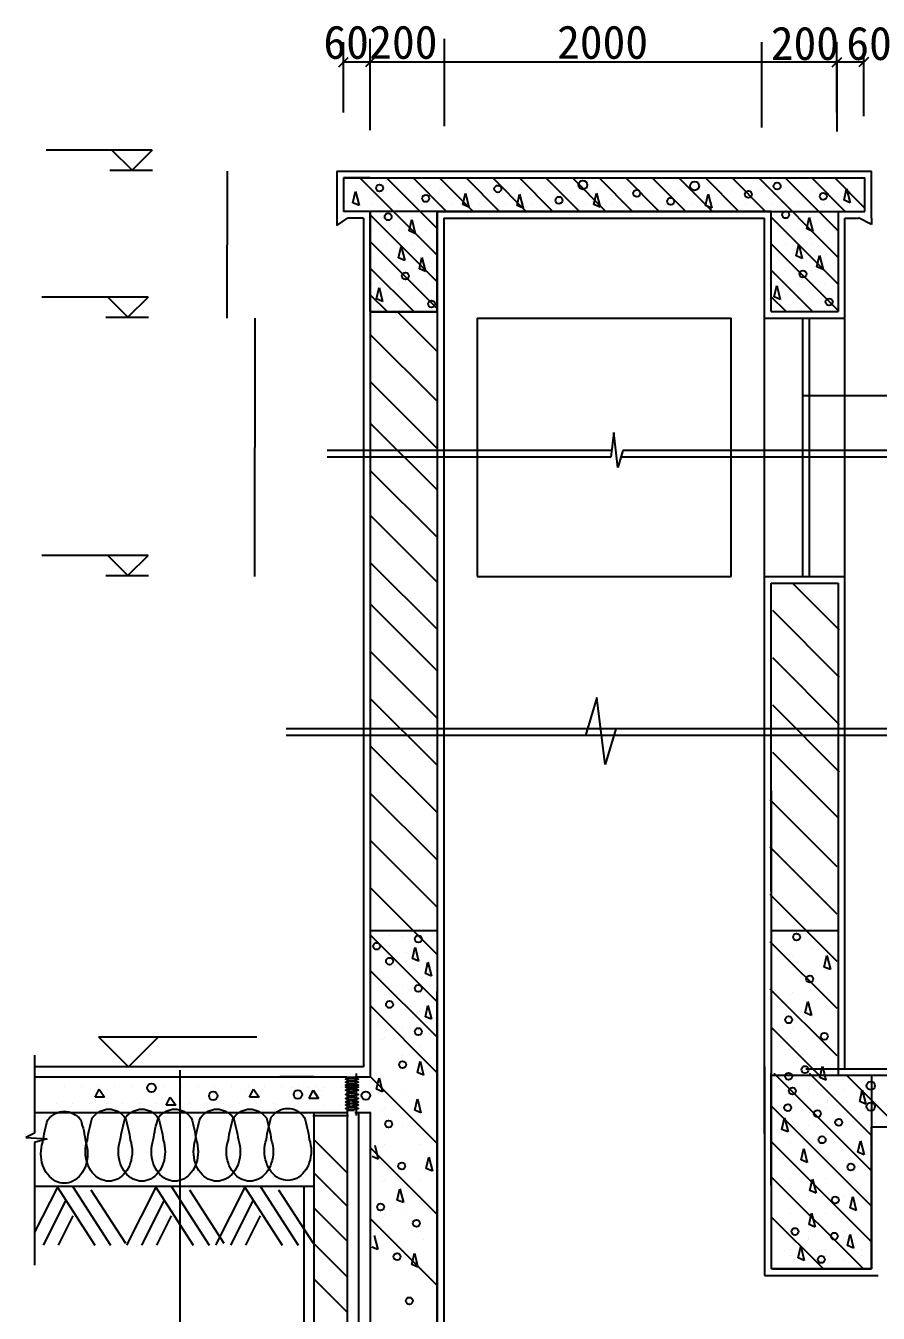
# Model space of a CAD drawing. Header units: metres. Extents: x 3325342 to 3359592, y 2274628 to 2303909.
# Drawn here: x 3329239 to 3337741, y 2291074 to 2303909 of the extents above; entities that cross this region are included whole.
import ezdxf

# ---------------------------------------------------------------- set-up
doc = ezdxf.new("R2010")
doc.units = ezdxf.units.M
doc.dimstyles.get("Standard").update_dxf_attribs({"dimtxt": 2.5, "dimasz": 2.5, "dimexe": 1.25, "dimexo": 0.625, "dimtad": 1, "dimcen": 2.5, "dimazin": 3, "dimtfac": 1, "dimtmove": 0, "dimatfit": 3})

# ---------------------------------------------------------------- blocks, each defined once
blk = doc.blocks.new('HN13')
for p, q in [((-300, 300), (1279.69, 300)), ((-300, 300), (0, 0)), ((0, 0), (300, 300)), ((329.35, 0), (-304.88, 0))]:
    blk.add_line(p, q)
blk = doc.blocks.new('DI')
blk.add_lwpolyline([(-70.71, -70.71), (70.71, 70.71)])
blk = doc.blocks.new('*D1')
for p, q in [((3331249.28, 2302459.27), (3331249.28, 2301725.94)), ((3331249.03, 2301725.94), (3331248.78, 2301725.94)), ((3331249.28, 2300992.6), (3331249.28, 2301725.94)), ((3331249.28, 2301725.94), (3331249.28, 2301725.94)), ((3331249.53, 2301725.94), (3331249.78, 2301725.94))]:
    blk.add_line(p, q)
at = {"layer": 'Defpoints'}
for p in [(3331249.28, 2302459.27), (3331249.28, 2301725.94), (3331249.28, 2300992.6)]:
    blk.add_point(p, dxfattribs=at)
at = {"insert": (3331249.28, 2301727.065), "char_height": 1, "attachment_point": 5}
blk.add_mtext('300', dxfattribs=at)
blk = doc.blocks.new('*D2')
for p, q in [((3331524.18, 2300992.6), (3331524.18, 2299705.86)), ((3331523.93, 2299705.86), (3331523.68, 2299705.86)), ((3331524.18, 2298419.12), (3331524.18, 2299705.86)), ((3331524.18, 2299705.86), (3331524.18, 2299705.86)), ((3331524.43, 2299705.86), (3331524.68, 2299705.86))]:
    blk.add_line(p, q)
at = {"layer": 'Defpoints'}
for p in [(3331524.18, 2300992.6), (3331524.18, 2299705.86), (3331524.18, 2298419.12)]:
    blk.add_point(p, dxfattribs=at)
at = {"insert": (3331524.18, 2299706.985), "char_height": 1, "attachment_point": 5}
blk.add_mtext('1200', dxfattribs=at)

msp = doc.modelspace()

# ---------------------------------------------------------------- hatches: boundary and pattern name
h = msp.add_hatch()
h.set_pattern_fill('AR-CONC', scale=53.33)
h.paths.add_polyline_path([(3350407.6, 2291180.84), (3349706.07, 2291882.37), (3349116.82, 2291882.37), (3349210.76, 2291788.42), (3349259.92, 2291839.66), (3349267.29, 2291776.34), (3349214.69, 2291784.5), (3349450.15, 2291549.04), (3349740.93, 2291549.04), (3349740.93, 2291258.25), (3350045.03, 2290954.16), (3350059.8, 2290969.56), (3350067.17, 2290906.24), (3350007.87, 2290915.43), (3350045.03, 2290954.16), (3349740.93, 2291258.25), (3349740.93, 2285596.2), (3349760.07, 2285619.01), (3349767.78, 2285577.22), (3349740.93, 2285579.57), (3349740.93, 2285413.08), (3350407.6, 2284746.41)])
h.paths.add_polyline_path([(3333340.93, 2290994.8), (3332674.27, 2291661.47), (3332674.27, 2285391.33), (3333340.93, 2284724.66), (3333340.93, 2285478.77), (3333338.39, 2285477.79), (3333324.87, 2285437.51), (3333291.71, 2285459.87), (3333338.39, 2285477.79), (3333340.93, 2285485.38), (3333340.93, 2285849.45), (3333285.56, 2285858.04), (3333340.93, 2285915.75)])
h.paths.add_polyline_path([(3332940.45, 2285746.21), (3332926.93, 2285705.92), (3332893.77, 2285728.29)])
h.paths.add_polyline_path([(3332831.04, 2285578.89), (3332791.19, 2285582.38), (3332823.33, 2285620.68)])
h.paths.add_polyline_path([(3333309.22, 2285537.05), (3333269.36, 2285540.54), (3333301.51, 2285578.85)])
h.paths.add_polyline_path([(3333176.18, 2284994.36), (3333162.66, 2284954.07), (3333129.5, 2284976.44)])
h.paths.add_polyline_path([(3333117.95, 2290762.35), (3333056.96, 2290788.47), (3333083.1, 2290901.66)])
h.paths.add_polyline_path([(3332874.03, 2290866.83, -1), (3332943.68, 2290866.83, -1)])
h.paths.add_polyline_path([(3333030.85, 2291197.68, -1), (3333100.5, 2291197.68, -1)])

# ---------------------------------------------------------------- linework, layer by layer
for p, q in [((3332407.6, 2303044.21), (3332407.6, 2303746.43)), ((3332674.27, 2302867.11), (3332674.27, 2303779.52)), ((3332674.27, 2303008.94), (3332674.27, 2303746.43)), ((3333415.99, 2302907.55), (3333415.99, 2303779.52)), ((3333415.99, 2303546.47), (3333415.99, 2303746.43)), ((3336578.64, 2302895.87), (3336578.64, 2303746.43)), ((3336578.64, 2302895.87), (3336578.64, 2303746.43)), ((3337328.59, 2303044.21), (3337328.59, 2303746.43)), ((3337595.25, 2303008.94), (3337595.25, 2303746.43)), ((3332673.6, 2303579.52), (3332672.93, 2303579.52)), ((3333416.66, 2303579.52), (3333417.32, 2303579.52)), ((3332406.93, 2303546.43), (3332406.27, 2303546.43)), ((3337595.25, 2303546.43), (3332407.6, 2303546.43)), ((3332674.93, 2303546.43), (3332675.6, 2303546.43)), ((3336577.97, 2303546.43), (3336577.31, 2303546.43)), ((3337327.92, 2303546.43), (3337327.25, 2303546.43)), ((3337328.59, 2303548.84), (3337328.59, 2302855.01)), ((3337349.67, 2303546.43), (3337350.34, 2303546.43)), ((3337595.92, 2303546.43), (3337596.59, 2303546.43)), ((3332340.93, 2302459.27), (3337674.27, 2302459.27)), ((3332340.93, 2302459.27), (3332340.93, 2301992.6)), ((3337674.27, 2301992.6), (3337674.27, 2302459.27)), ((3332674.27, 2302392.6), (3332407.6, 2302392.6)), ((3333340.93, 2301622.5), (3332570.83, 2302392.6)), ((3332674.27, 2302392.6), (3337340.93, 2302392.6)), ((3333340.93, 2301887.66), (3332835.99, 2302392.6)), ((3333434.49, 2302059.27), (3333101.16, 2302392.6)), ((3333699.65, 2302059.27), (3333366.32, 2302392.6)), ((3333964.82, 2302059.27), (3333631.49, 2302392.6)), ((3334229.98, 2302059.27), (3333896.65, 2302392.6)), ((3334495.15, 2302059.27), (3334161.82, 2302392.6)), ((3334760.31, 2302059.27), (3334426.98, 2302392.6)), ((3335025.48, 2302059.27), (3334692.15, 2302392.6)), ((3335290.64, 2302059.27), (3334957.31, 2302392.6)), ((3335555.81, 2302059.27), (3335222.48, 2302392.6)), ((3335820.97, 2302059.27), (3335487.64, 2302392.6)), ((3336086.14, 2302059.27), (3335752.81, 2302392.6)), ((3336351.3, 2302059.27), (3336017.97, 2302392.6)), ((3336616.47, 2302059.27), (3336283.14, 2302392.6)), ((3337340.93, 2301599.97), (3336548.3, 2302392.6)), ((3337340.93, 2301865.14), (3336813.47, 2302392.6)), ((3337411.96, 2302059.27), (3337078.63, 2302392.6)), ((3337608.38, 2302091.98), (3337307.76, 2302392.6)), ((3337340.93, 2302392.6), (3337607.6, 2302392.6)), ((3332502.14, 2302142.98), (3332528.28, 2302256.16)), ((3332528.28, 2302256.16), (3332563.12, 2302116.86)), ((3332538.31, 2302274.75), (3332538.31, 2302274.75)), ((3332833.53, 2302262.48), (3332833.53, 2302262.48)), ((3333098.69, 2302262.48), (3333098.69, 2302262.48)), ((3333363.86, 2302262.48), (3333363.86, 2302262.48)), ((3333598.33, 2302126.62), (3333624.47, 2302239.81)), ((3333624.47, 2302239.81), (3333659.32, 2302100.5)), ((3333629.02, 2302262.48), (3333629.02, 2302262.48)), ((3333894.19, 2302262.48), (3333894.19, 2302262.48)), ((3334138.5, 2302117.92), (3334164.64, 2302231.1)), ((3334159.36, 2302262.48), (3334159.36, 2302262.48)), ((3334164.64, 2302231.1), (3334199.49, 2302091.8)), ((3334424.52, 2302262.48), (3334424.52, 2302262.48)), ((3334689.69, 2302262.48), (3334689.69, 2302262.48)), ((3334905.2, 2302126.62), (3334931.33, 2302239.81)), ((3334931.33, 2302239.81), (3334966.18, 2302100.5)), ((3334954.85, 2302262.48), (3334954.85, 2302262.48)), ((3335220.02, 2302262.48), (3335220.02, 2302262.48)), ((3335485.18, 2302262.48), (3335485.18, 2302262.48)), ((3335750.35, 2302262.48), (3335750.35, 2302262.48)), ((3336015.51, 2302262.48), (3336015.51, 2302262.48)), ((3336019.25, 2302116.59), (3336045.39, 2302229.78)), ((3336045.39, 2302229.78), (3336080.24, 2302090.47)), ((3336280.68, 2302262.48), (3336280.68, 2302262.48)), ((3336545.84, 2302262.48), (3336545.84, 2302262.48)), ((3336811.01, 2302262.48), (3336811.01, 2302262.48)), ((3337076.17, 2302262.48), (3337076.17, 2302262.48)), ((3337399.36, 2302170.53), (3337425.49, 2302283.72)), ((3337460.34, 2302144.41), (3337399.36, 2302170.53)), ((3337425.49, 2302283.72), (3337460.34, 2302144.41)), ((3337448.58, 2302282.25), (3337448.58, 2302282.25)), ((3332563.12, 2302116.86), (3332502.14, 2302142.98)), ((3332674.27, 2302059.27), (3332674.27, 2301059.27)), ((3332700.95, 2302129.9), (3332700.95, 2302129.9)), ((3332966.11, 2302129.9), (3332966.11, 2302129.9)), ((3333231.28, 2302129.9), (3333231.28, 2302129.9)), ((3333340.93, 2302059.27), (3336674.27, 2302059.27)), ((3333340.93, 2302059.27), (3333340.93, 2301059.27)), ((3333340.93, 2301059.27), (3333340.93, 2302059.27)), ((3333496.44, 2302129.9), (3333496.44, 2302129.9)), ((3333659.32, 2302100.5), (3333598.33, 2302126.62)), ((3333761.61, 2302129.9), (3333761.61, 2302129.9)), ((3334026.77, 2302129.9), (3334026.77, 2302129.9)), ((3334199.49, 2302091.8), (3334138.5, 2302117.92)), ((3334291.94, 2302129.9), (3334291.94, 2302129.9)), ((3334557.1, 2302129.9), (3334557.1, 2302129.9)), ((3334822.27, 2302129.9), (3334822.27, 2302129.9)), ((3334966.18, 2302100.5), (3334905.2, 2302126.62)), ((3335087.43, 2302129.9), (3335087.43, 2302129.9)), ((3335352.6, 2302129.9), (3335352.6, 2302129.9)), ((3335617.76, 2302129.9), (3335617.76, 2302129.9)), ((3335882.93, 2302129.9), (3335882.93, 2302129.9)), ((3336080.24, 2302090.47), (3336019.25, 2302116.59)), ((3336148.09, 2302129.9), (3336148.09, 2302129.9)), ((3336413.26, 2302129.9), (3336413.26, 2302129.9)), ((3336674.27, 2301059.27), (3336674.27, 2302059.27)), ((3336678.42, 2302129.9), (3336678.42, 2302129.9)), ((3336943.59, 2302129.9), (3336943.59, 2302129.9)), ((3337208.75, 2302129.9), (3337208.75, 2302129.9)), ((3337581.16, 2302149.67), (3337581.16, 2302149.67)), ((3332340.93, 2301992.6), (3332340.93, 2301916.51)), ((3332340.93, 2301916.51), (3332447.12, 2301992.6)), ((3332607.6, 2301992.6), (3332447.12, 2301992.6)), ((3332607.6, 2301992.6), (3332607.6, 2293532.24)), ((3333340.93, 2301357.33), (3332674.27, 2302024)), ((3332833.53, 2301997.32), (3332833.53, 2301997.32)), ((3333062.52, 2301865.54), (3333088.66, 2301978.73)), ((3333088.66, 2301978.73), (3333123.51, 2301839.42)), ((3333098.69, 2301997.32), (3333098.69, 2301997.32)), ((3333407.6, 2301992.6), (3333407.6, 2284771.44)), ((3333407.6, 2301992.6), (3336607.6, 2301992.6)), ((3336607.6, 2292864.75), (3336607.6, 2301992.6)), ((3337340.93, 2301334.81), (3336674.27, 2302001.48)), ((3336811.01, 2301997.32), (3336811.01, 2301997.32)), ((3337026.95, 2301885.6), (3337053.09, 2301998.79)), ((3337053.09, 2301998.79), (3337087.94, 2301859.48)), ((3337076.17, 2301997.32), (3337076.17, 2301997.32)), ((3337407.6, 2293511.28), (3337407.6, 2301992.6)), ((3337407.6, 2301992.6), (3337543.93, 2301992.6)), ((3337674.27, 2301928.1), (3337542.08, 2301993.52)), ((3337674.27, 2301992.6), (3337674.27, 2301928.1)), ((3332700.95, 2301864.74), (3332700.95, 2301864.74)), ((3332966.11, 2301864.74), (3332966.11, 2301864.74)), ((3333123.51, 2301839.42), (3333062.52, 2301865.54)), ((3333231.28, 2301864.74), (3333231.28, 2301864.74)), ((3336678.42, 2301864.74), (3336678.42, 2301864.74)), ((3336943.59, 2301864.74), (3336943.59, 2301864.74)), ((3337087.94, 2301859.48), (3337026.95, 2301885.6)), ((3337208.75, 2301864.74), (3337208.75, 2301864.74)), ((3333340.93, 2301092.17), (3332674.27, 2301758.84)), ((3332833.53, 2301732.15), (3332833.53, 2301732.15)), ((3332957.97, 2301595.64), (3332984.11, 2301708.82)), ((3332984.11, 2301708.82), (3333018.96, 2301569.52)), ((3333098.69, 2301732.15), (3333098.69, 2301732.15)), ((3337340.93, 2301069.64), (3336674.27, 2301736.31)), ((3336811.01, 2301732.15), (3336811.01, 2301732.15)), ((3336922.4, 2301615.7), (3336948.54, 2301728.88)), ((3336948.54, 2301728.88), (3336983.39, 2301589.58)), ((3337076.17, 2301732.15), (3337076.17, 2301732.15)), ((3332700.95, 2301599.57), (3332700.95, 2301599.57)), ((3333018.96, 2301569.52), (3332957.97, 2301595.64)), ((3332966.11, 2301599.57), (3332966.11, 2301599.57)), ((3333164.53, 2301484.57), (3333190.67, 2301597.75)), ((3333190.67, 2301597.75), (3333225.52, 2301458.45)), ((3333231.28, 2301599.57), (3333231.28, 2301599.57)), ((3336678.42, 2301599.57), (3336678.42, 2301599.57)), ((3336983.39, 2301589.58), (3336922.4, 2301615.7)), ((3336943.59, 2301599.57), (3336943.59, 2301599.57)), ((3337128.96, 2301504.63), (3337155.1, 2301617.81)), ((3337155.1, 2301617.81), (3337189.95, 2301478.51)), ((3337208.75, 2301599.57), (3337208.75, 2301599.57)), ((3333108.66, 2301059.27), (3332674.27, 2301493.67)), ((3332833.53, 2301466.99), (3332833.53, 2301466.99)), ((3333098.69, 2301466.99), (3333098.69, 2301466.99)), ((3333225.52, 2301458.45), (3333164.53, 2301484.57)), ((3337086.14, 2301059.27), (3336674.27, 2301471.15)), ((3336811.01, 2301466.99), (3336811.01, 2301466.99)), ((3337076.17, 2301466.99), (3337076.17, 2301466.99)), ((3337189.95, 2301478.51), (3337128.96, 2301504.63)), ((3332700.95, 2301334.41), (3332700.95, 2301334.41)), ((3332737.37, 2301187.44), (3332763.51, 2301300.62)), ((3332763.51, 2301300.62), (3332798.36, 2301161.32)), ((3332966.11, 2301334.41), (3332966.11, 2301334.41)), ((3333231.28, 2301334.41), (3333231.28, 2301334.41)), ((3336678.42, 2301334.41), (3336678.42, 2301334.41)), ((3336701.8, 2301207.5), (3336727.94, 2301320.68)), ((3336727.94, 2301320.68), (3336762.79, 2301181.38)), ((3336943.59, 2301334.41), (3336943.59, 2301334.41)), ((3337208.75, 2301334.41), (3337208.75, 2301334.41)), ((3332843.5, 2301059.27), (3332674.27, 2301228.51)), ((3332798.36, 2301161.32), (3332737.37, 2301187.44)), ((3332833.53, 2301201.82), (3332833.53, 2301201.82)), ((3333098.69, 2301201.82), (3333098.69, 2301201.82)), ((3336820.97, 2301059.27), (3336674.27, 2301205.98)), ((3336762.79, 2301181.38), (3336701.8, 2301207.5)), ((3336811.01, 2301201.82), (3336811.01, 2301201.82)), ((3337076.17, 2301201.82), (3337076.17, 2301201.82)), ((3332674.27, 2301059.27), (3333340.93, 2301059.27)), ((3332674.27, 2301059.27), (3333340.93, 2301059.27)), ((3332674.27, 2301057.2), (3333340.93, 2301057.2)), ((3332700.95, 2301069.24), (3332700.95, 2301069.24)), ((3333340.93, 2300662.88), (3332950.31, 2301053.5)), ((3332966.11, 2301069.24), (3332966.11, 2301069.24)), ((3333231.28, 2301069.24), (3333231.28, 2301069.24)), ((3336678.42, 2301069.24), (3336678.42, 2301069.24)), ((3336943.59, 2301069.24), (3336943.59, 2301069.24)), ((3337208.75, 2301069.24), (3337208.75, 2301069.24)), ((3333740.93, 2300992.6), (3336274.27, 2300992.6)), ((3333740.93, 2300992.6), (3333740.93, 2298419.12)), ((3336274.27, 2298419.12), (3336274.27, 2300992.6)), ((3336607.6, 2300992.6), (3337407.6, 2300992.6)), ((3336983.53, 2300992.6), (3336983.53, 2298419.12)), ((3337050.19, 2300992.6), (3337050.19, 2298419.12)), ((3333340.93, 2300166.15), (3332674.27, 2300832.81)), ((3333340.93, 2299694.74), (3332674.27, 2300361.41)), ((3337978.41, 2300218.32), (3336988.03, 2300218.32)), ((3333340.93, 2299281.54), (3332674.27, 2299948.21)), ((3335103.64, 2299853.12), (3335072.24, 2299609.91)), ((3335142.34, 2299505.12), (3335103.64, 2299853.12)), ((3335080.85, 2299676.58), (3332245.17, 2299676.58)), ((3335072.24, 2299609.91), (3332245.17, 2299609.91)), ((3335192.38, 2299676.58), (3335142.34, 2299505.12)), ((3337912.04, 2299609.91), (3335172.92, 2299609.91)), ((3337912.04, 2299676.58), (3335192.38, 2299676.58)), ((3333340.93, 2298810.14), (3332674.27, 2299476.81)), ((3333340.93, 2298363.87), (3332674.27, 2299030.54)), ((3333340.93, 2297892.47), (3332674.27, 2298559.14)), ((3333740.93, 2298419.12), (3336274.27, 2298419.12)), ((3336607.6, 2298419.12), (3337407.6, 2298419.12)), ((3336674.27, 2298352.45), (3337340.93, 2298352.45)), ((3337355.32, 2297883.67), (3336886.54, 2298352.45)), ((3333340.93, 2297479.27), (3332674.27, 2298145.94)), ((3337355.32, 2297412.27), (3336688.65, 2298078.94)), ((3333340.93, 2297007.87), (3332674.27, 2297674.53)), ((3337355.32, 2296940.86), (3336688.65, 2297607.53)), ((3333340.93, 2296536.46), (3332674.27, 2297203.13)), ((3334934.6, 2297212.34), (3334820.92, 2296833.67)), ((3335018.32, 2296543.01), (3334934.6, 2297212.34)), ((3337355.32, 2296469.46), (3336688.65, 2297136.13)), ((3334840.93, 2296900.33), (3331836.85, 2296900.33)), ((3337823.89, 2296900.33), (3334582.14, 2296900.33)), ((3338144.77, 2296900.33), (3334903.01, 2296900.33)), ((3335123.49, 2296900.33), (3335018.32, 2296543.01)), ((3336968.04, 2296900.33), (3335123.49, 2296900.33)), ((3334820.92, 2296833.67), (3331836.85, 2296833.67)), ((3337823.89, 2296833.67), (3334562.52, 2296833.67)), ((3338144.77, 2296833.67), (3334883.39, 2296833.67)), ((3336968.04, 2296833.67), (3335103.87, 2296833.67)), ((3333340.93, 2296065.06), (3332674.27, 2296731.73)), ((3337340.93, 2296012.44), (3336688.65, 2296664.72)), ((3333340.93, 2295593.65), (3332674.27, 2296260.32)), ((3336674.27, 2296282.58), (3336674.27, 2292949.25)), ((3337330.1, 2295525.05), (3336663.44, 2296191.72)), ((3333340.93, 2295122.25), (3332674.27, 2295788.92)), ((3337330.1, 2295053.65), (3336663.44, 2295720.31)), ((3333340.93, 2294650.85), (3332674.27, 2295317.51)), ((3337330.1, 2294582.24), (3336663.44, 2295248.91)), ((3337340.93, 2295281.28), (3337340.93, 2293765.37)), ((3333340.93, 2294179.44), (3332674.27, 2294846.11)), ((3332863.42, 2294844.75), (3332863.42, 2294844.75)), ((3332800.01, 2294723.77), (3332800.01, 2294723.77)), ((3332815.09, 2294744.91), (3332815.09, 2294744.91)), ((3332991.87, 2294833.49), (3332991.87, 2294833.49)), ((3333095.76, 2294611.72), (3333121.9, 2294724.91)), ((3333121.9, 2294724.91), (3333156.75, 2294585.6)), ((3337330.1, 2294110.84), (3336663.44, 2294777.5)), ((3337059.95, 2294802.54), (3337059.95, 2294802.54)), ((3337074.81, 2294717.95), (3337074.81, 2294717.95)), ((3333040.2, 2294667.98), (3333040.2, 2294667.98)), ((3333156.75, 2294585.6), (3333095.76, 2294611.72)), ((3333168.65, 2294656.71), (3333168.65, 2294656.71)), ((3336868.08, 2294604.62), (3336868.08, 2294604.62)), ((3336883.17, 2294625.76), (3336883.17, 2294625.76)), ((3337202.6, 2294525.78), (3337228.73, 2294638.97)), ((3337228.73, 2294638.97), (3337263.58, 2294499.66)), ((3337236.72, 2294625.76), (3337236.72, 2294625.76)), ((3333340.93, 2293825.89), (3332674.27, 2294492.55)), ((3333168.65, 2294518.23), (3333168.65, 2294518.23)), ((3333224.21, 2294461.98), (3333250.34, 2294575.16)), ((3333285.19, 2294435.86), (3333224.21, 2294461.98)), ((3333250.34, 2294575.16), (3333285.19, 2294435.86)), ((3336882.95, 2294520.03), (3336882.95, 2294520.03)), ((3336898.03, 2294541.17), (3336898.03, 2294541.17)), ((3337263.58, 2294499.66), (3337202.6, 2294525.78)), ((3337251.59, 2294541.17), (3337251.59, 2294541.17)), ((3332991.87, 2294341.45), (3332991.87, 2294341.45)), ((3337059.95, 2294448.98), (3337059.95, 2294448.98)), ((3332815.09, 2294252.87), (3332815.09, 2294252.87)), ((3332991.87, 2294263.53), (3332991.87, 2294263.53)), ((3337330.1, 2293639.43), (3336663.44, 2294306.1)), ((3336868.08, 2294251.07), (3336868.08, 2294251.07)), ((3336883.17, 2294272.21), (3336883.17, 2294272.21)), ((3337236.72, 2294272.21), (3337236.72, 2294272.21)), ((3333340.93, 2293472.33), (3332679.4, 2294133.87)), ((3333168.65, 2294086.75), (3333168.65, 2294086.75)), ((3333224.21, 2294030.5), (3333250.34, 2294143.69)), ((3333250.34, 2294143.69), (3333285.19, 2294004.38)), ((3337012.73, 2294067.66), (3337038.87, 2294180.85)), ((3337038.87, 2294180.85), (3337073.72, 2294041.54)), ((3337059.95, 2294095.43), (3337059.95, 2294095.43)), ((3337239.62, 2294107.29), (3337239.62, 2294107.29)), ((3333285.19, 2294004.38), (3333224.21, 2294030.5)), ((3333345.42, 2293998.17), (3333345.42, 2293998.17)), ((3337073.72, 2294041.54), (3337012.73, 2294067.66)), ((3329964.93, 2293829.75), (3331544.63, 2293829.75)), ((3329964.93, 2293829.75), (3330264.93, 2293529.75)), ((3330264.93, 2293529.75), (3330564.93, 2293829.75)), ((3332748.99, 2293939.96), (3332748.99, 2293939.96)), ((3332815.09, 2293821.4), (3332815.09, 2293821.4)), ((3332991.87, 2293909.98), (3332991.87, 2293909.98)), ((3337154.29, 2293444.62), (3336674.27, 2293924.64)), ((3336868.08, 2293897.51), (3336868.08, 2293897.51)), ((3336883.17, 2293918.65), (3336883.17, 2293918.65)), ((3337062.85, 2293930.52), (3337062.85, 2293930.52)), ((3332800.01, 2293800.26), (3332800.01, 2293800.26)), ((3333168.65, 2293733.2), (3333168.65, 2293733.2)), ((3329327.9, 2293646.95), (3329327.9, 2292869.49)), ((3332991.87, 2293644.62), (3332991.87, 2293644.62)), ((3333145.79, 2293473.28), (3333171.93, 2293586.47)), ((3333171.93, 2293586.47), (3333206.78, 2293447.16)), ((3333345.42, 2293644.62), (3333345.42, 2293644.62)), ((3336916.17, 2293670.23), (3336916.17, 2293670.23)), ((3332607.6, 2293532.24), (3329327.9, 2293532.24)), ((3330594.29, 2293529.75), (3329960.06, 2293529.75)), ((3330778.13, 2290531.61), (3330778.13, 2293495.75)), ((3332107.6, 2293431.28), (3331774.27, 2293431.28)), ((3333206.78, 2293447.16), (3333145.79, 2293473.28)), ((3333168.65, 2293467.84), (3333168.65, 2293467.84)), ((3336607.6, 2293532.24), (3336607.6, 2291449.04)), ((3336674.27, 2292349.66), (3336674.27, 2293465.57)), ((3337674.27, 2292494.16), (3336702.85, 2293465.57)), ((3336772.84, 2293447.42), (3336772.84, 2293447.42)), ((3346619.49, 2293508.14), (3337019.49, 2293508.14)), ((3337674.27, 2292847.71), (3337056.41, 2293465.57)), ((3337092.95, 2293493.45), (3337092.95, 2293493.45)), ((3337158.05, 2293425.29), (3337184.18, 2293538.48)), ((3337184.18, 2293538.48), (3337219.03, 2293399.17)), ((3343874.27, 2293444.62), (3337340.93, 2293444.62)), ((3337938.79, 2292931.41), (3337425.59, 2293444.62)), ((3329625.22, 2293331.25), (3329625.22, 2293331.25)), ((3329791.89, 2293331.25), (3329791.89, 2293331.25)), ((3329890.14, 2293304.46), (3329890.14, 2293304.46)), ((3329930.38, 2293228.16), (3329970.59, 2293308.52)), ((3329958.56, 2293331.25), (3329958.56, 2293331.25)), ((3329970.59, 2293308.52), (3330024.2, 2293228.16)), ((3330056.81, 2293304.46), (3330056.81, 2293304.46)), ((3330125.22, 2293331.25), (3330125.22, 2293331.25)), ((3330291.89, 2293331.25), (3330291.89, 2293331.25)), ((3330458.56, 2293331.25), (3330458.56, 2293331.25)), ((3330625.22, 2293331.25), (3330625.22, 2293331.25)), ((3330791.89, 2293331.25), (3330791.89, 2293331.25)), ((3330958.56, 2293331.25), (3330958.56, 2293331.25)), ((3331125.22, 2293331.25), (3331125.22, 2293331.25)), ((3331291.89, 2293331.25), (3331291.89, 2293331.25)), ((3331431.39, 2293304.46), (3331431.39, 2293304.46)), ((3331458.56, 2293331.25), (3331458.56, 2293331.25)), ((3331471.63, 2293228.16), (3331511.84, 2293308.52)), ((3331511.84, 2293308.52), (3331565.45, 2293228.16)), ((3331598.05, 2293304.46), (3331598.05, 2293304.46)), ((3331625.22, 2293331.25), (3331625.22, 2293331.25)), ((3331791.89, 2293331.25), (3331791.89, 2293331.25)), ((3331886.05, 2293319.61), (3331886.05, 2293319.61)), ((3331958.56, 2293331.25), (3331958.56, 2293331.25)), ((3332052.71, 2293319.61), (3332052.71, 2293319.61)), ((3332125.22, 2293331.25), (3332125.22, 2293331.25)), ((3332219.38, 2293319.61), (3332219.38, 2293319.61)), ((3332386.05, 2293319.61), (3332386.05, 2293319.61)), ((3332461.54, 2293323.65), (3332461.54, 2293323.65)), ((3332552.71, 2293319.61), (3332552.71, 2293319.61)), ((3333340.93, 2292765.23), (3332679.4, 2293426.76)), ((3332736.31, 2293307.86), (3332762.45, 2293421.04)), ((3332797.3, 2293281.74), (3332736.31, 2293307.86)), ((3332762.45, 2293421.04), (3332797.3, 2293281.74)), ((3337042.72, 2293302.48), (3337042.72, 2293302.48)), ((3337219.03, 2293399.17), (3337158.05, 2293425.29)), ((3337396.27, 2293302.48), (3337396.27, 2293302.48)), ((3337630.41, 2293351.74), (3337630.41, 2293351.74)), ((3330024.2, 2293228.16), (3329930.38, 2293228.16)), ((3330600.45, 2293224.11), (3330600.45, 2293224.11)), ((3330640.7, 2293147.8), (3330680.91, 2293228.16)), ((3330680.91, 2293228.16), (3330734.51, 2293147.8)), ((3330767.12, 2293224.11), (3330767.12, 2293224.11)), ((3331565.45, 2293228.16), (3331471.63, 2293228.16)), ((3332025.55, 2293292.82), (3332025.55, 2293292.82)), ((3332065.79, 2293216.52), (3332106, 2293296.88)), ((3332159.61, 2293216.52), (3332065.79, 2293216.52)), ((3332106, 2293296.88), (3332159.61, 2293216.52)), ((3332192.21, 2293292.82), (3332192.21, 2293292.82)), ((3332991.87, 2293291.07), (3332991.87, 2293291.07)), ((3333119.66, 2293098.9), (3333145.79, 2293212.09)), ((3333145.79, 2293212.09), (3333180.64, 2293072.78)), ((3336868.08, 2293173.87), (3336868.08, 2293173.87)), ((3336883.17, 2293195.01), (3336883.17, 2293195.01)), ((3336883.17, 2293174.79), (3336883.17, 2293174.79)), ((3337236.72, 2293195.01), (3337236.72, 2293195.01)), ((3337236.72, 2293174.79), (3337236.72, 2293174.79)), ((3337547.08, 2293185.08), (3337547.08, 2293185.08)), ((3337555.46, 2293186.04), (3337581.59, 2293299.23)), ((3337616.44, 2293159.92), (3337555.46, 2293186.04)), ((3337581.59, 2293299.23), (3337616.44, 2293159.92)), ((3337713.75, 2293185.08), (3337713.75, 2293185.08)), ((3329541.89, 2293164.58), (3329541.89, 2293164.58)), ((3329708.56, 2293164.58), (3329708.56, 2293164.58)), ((3329875.22, 2293164.58), (3329875.22, 2293164.58)), ((3330041.89, 2293164.58), (3330041.89, 2293164.58)), ((3330208.56, 2293164.58), (3330208.56, 2293164.58)), ((3330375.22, 2293164.58), (3330375.22, 2293164.58)), ((3330541.89, 2293164.58), (3330541.89, 2293164.58)), ((3330734.51, 2293147.8), (3330640.7, 2293147.8)), ((3330708.56, 2293164.58), (3330708.56, 2293164.58)), ((3330875.22, 2293164.58), (3330875.22, 2293164.58)), ((3331041.89, 2293164.58), (3331041.89, 2293164.58)), ((3331208.56, 2293164.58), (3331208.56, 2293164.58)), ((3331375.22, 2293164.58), (3331375.22, 2293164.58)), ((3331541.89, 2293164.58), (3331541.89, 2293164.58)), ((3331708.56, 2293164.58), (3331708.56, 2293164.58)), ((3332213.69, 2293143.44), (3332213.69, 2293143.44)), ((3332380.36, 2293143.44), (3332380.36, 2293143.44)), ((3332547.02, 2293143.44), (3332547.02, 2293143.44)), ((3332800.01, 2293093.15), (3332800.01, 2293093.15)), ((3332815.09, 2293114.29), (3332815.09, 2293114.29)), ((3333180.64, 2293072.78), (3333119.66, 2293098.9)), ((3333168.65, 2293114.29), (3333168.65, 2293114.29)), ((3337674.27, 2292140.61), (3336674.27, 2293140.61)), ((3336772.84, 2293093.87), (3336772.84, 2293093.87)), ((3336865.94, 2293125.71), (3336865.94, 2293125.71)), ((3336868.08, 2293153.65), (3336868.08, 2293153.65)), ((3337059.95, 2293075.21), (3337059.95, 2293075.21)), ((3337219.49, 2293125.71), (3337219.49, 2293125.71)), ((3337573.05, 2293125.71), (3337573.05, 2293125.71)), ((3337630.41, 2293143.47), (3337630.41, 2293143.47)), ((3332456.64, 2293042.11), (3332103.25, 2293042.11)), ((3332112.73, 2293041.04), (3332111.66, 2293042.11)), ((3332991.87, 2292937.51), (3332991.87, 2292937.51)), ((3336780.05, 2292907.43), (3336806.19, 2293020.62)), ((3336806.19, 2293020.62), (3336841.04, 2292881.31)), ((3336868.08, 2292959.68), (3336868.08, 2292959.68)), ((3336883.17, 2292980.82), (3336883.17, 2292980.82)), ((3337042.72, 2292948.93), (3337042.72, 2292948.93)), ((3337236.72, 2292980.82), (3337236.72, 2292980.82)), ((3337396.27, 2292948.93), (3337396.27, 2292948.93)), ((3337547.08, 2292976.8), (3337547.08, 2292976.8)), ((3337674.27, 2292931.41), (3337674.27, 2291782.37)), ((3337713.75, 2292976.8), (3337713.75, 2292976.8)), ((3329327.9, 2292869.49), (3329239.44, 2292826.72)), ((3329239.44, 2292826.72), (3329452.97, 2292814.16)), ((3329452.97, 2292814.16), (3329327.9, 2292777.58)), ((3332446.07, 2292473.9), (3332112.73, 2292807.24)), ((3336841.04, 2292881.31), (3336780.05, 2292907.43)), ((3337538.03, 2292681.06), (3337564.17, 2292794.25)), ((3337564.17, 2292794.25), (3337599.02, 2292654.94)), ((3329327.9, 2292777.58), (3329327.9, 2291551.86)), ((3333340.93, 2292058.12), (3332679.4, 2292719.65)), ((3332718.89, 2292750.64), (3332753.74, 2292611.33)), ((3332800.01, 2292739.6), (3332800.01, 2292739.6)), ((3332815.09, 2292760.74), (3332815.09, 2292760.74)), ((3333168.65, 2292760.74), (3333168.65, 2292760.74)), ((3337674.27, 2291787.05), (3336674.27, 2292787.05)), ((3336865.94, 2292772.15), (3336865.94, 2292772.15)), ((3336971.72, 2292602.7), (3336997.86, 2292715.89)), ((3336997.86, 2292715.89), (3337032.71, 2292576.58)), ((3337219.49, 2292772.15), (3337219.49, 2292772.15)), ((3337599.02, 2292654.94), (3337538.03, 2292681.06)), ((3337573.05, 2292772.15), (3337573.05, 2292772.15)), ((3332753.74, 2292611.33), (3332692.75, 2292637.45)), ((3332991.87, 2292583.96), (3332991.87, 2292583.96)), ((3333232.92, 2292515.56), (3333259.06, 2292628.75)), ((3333259.06, 2292628.75), (3333293.91, 2292489.44)), ((3337032.71, 2292576.58), (3336971.72, 2292602.7)), ((3337042.72, 2292595.38), (3337042.72, 2292595.38)), ((3337396.27, 2292595.38), (3337396.27, 2292595.38)), ((3332446.07, 2292140.52), (3332112.73, 2292473.85)), ((3332815.09, 2292407.18), (3332815.09, 2292407.18)), ((3333168.65, 2292407.18), (3333168.65, 2292407.18)), ((3333293.91, 2292489.44), (3333232.92, 2292515.56)), ((3337592.06, 2291515.7), (3336674.27, 2292433.5)), ((3336865.94, 2292418.6), (3336865.94, 2292418.6)), ((3337058.85, 2292297.97), (3337084.99, 2292411.16)), ((3337084.99, 2292411.16), (3337119.84, 2292271.85)), ((3337219.49, 2292418.6), (3337219.49, 2292418.6)), ((3337573.05, 2292418.6), (3337573.05, 2292418.6)), ((3329554.49, 2292331.57), (3329327.9, 2291883.16)), ((3329548.38, 2292341.03), (3329927.45, 2291753.87)), ((3329707.09, 2292341.03), (3330086.16, 2291753.87)), ((3329889.28, 2292304.64), (3330233.75, 2291771.08)), ((3330536.22, 2292331.57), (3330244.29, 2291753.87)), ((3330530.11, 2292341.03), (3330909.18, 2291753.87)), ((3330688.81, 2292341.03), (3331067.88, 2291753.87)), ((3330871.01, 2292304.64), (3331215.48, 2291771.08)), ((3331424.69, 2292331.57), (3331132.77, 2291753.87)), ((3331418.58, 2292341.03), (3331797.65, 2291753.87)), ((3331577.29, 2292341.03), (3331956.36, 2291753.87)), ((3331759.49, 2292304.64), (3332103.95, 2291771.08)), ((3332012.73, 2292341.03), (3332012.73, 2284238.11)), ((3332800.01, 2292386.04), (3332800.01, 2292386.04)), ((3332944.65, 2292202.64), (3332970.79, 2292315.82)), ((3332970.79, 2292315.82), (3333005.64, 2292176.52)), ((3337119.84, 2292271.85), (3337058.85, 2292297.97)), ((3329638.29, 2292201.77), (3329411.96, 2291753.87)), ((3330620.02, 2292201.77), (3330393.68, 2291753.87)), ((3331508.49, 2292201.77), (3331282.16, 2291753.87)), ((3333005.64, 2292176.52), (3332944.65, 2292202.64)), ((3332991.87, 2292230.41), (3332991.87, 2292230.41)), ((3333171.55, 2292242.27), (3333171.55, 2292242.27)), ((3337042.72, 2292241.82), (3337042.72, 2292241.82)), ((3337396.27, 2292241.82), (3337396.27, 2292241.82)), ((3337459.62, 2292123.84), (3337485.76, 2292237.03)), ((3337485.76, 2292237.03), (3337520.61, 2292097.72)), ((3329707.98, 2292044.04), (3329561.35, 2291753.87)), ((3330689.7, 2292044.04), (3330543.07, 2291753.87)), ((3331578.18, 2292044.04), (3331431.55, 2291753.87)), ((3332446.07, 2291791.24), (3332112.73, 2292124.57)), ((3332800.01, 2292032.49), (3332800.01, 2292032.49)), ((3332815.09, 2292053.63), (3332815.09, 2292053.63)), ((3332994.77, 2292065.49), (3332994.77, 2292065.49)), ((3337194.97, 2291515.7), (3336674.27, 2292036.41)), ((3336865.94, 2292065.05), (3336865.94, 2292065.05)), ((3337050.14, 2291958.42), (3337076.27, 2292071.6)), ((3337076.27, 2292071.6), (3337111.12, 2291932.3)), ((3337219.49, 2292065.05), (3337219.49, 2292065.05)), ((3337520.61, 2292097.72), (3337459.62, 2292123.84)), ((3337573.05, 2292065.05), (3337573.05, 2292065.05)), ((3333340.93, 2291351.01), (3332679.4, 2292012.55)), ((3337111.12, 2291932.3), (3337050.14, 2291958.42)), ((3332446.07, 2291437.69), (3332112.73, 2291771.02)), ((3332715.33, 2291847.58), (3332750.18, 2291708.28)), ((3332848.1, 2291805.21), (3332848.1, 2291805.21)), ((3333171.55, 2291888.72), (3333171.55, 2291888.72)), ((3333201.65, 2291805.21), (3333201.65, 2291805.21)), ((3337042.72, 2291888.27), (3337042.72, 2291888.27)), ((3337042.72, 2291831.29), (3337042.72, 2291831.29)), ((3337042.72, 2291811.07), (3337042.72, 2291811.07)), ((3337396.27, 2291888.27), (3337396.27, 2291888.27)), ((3337396.27, 2291831.29), (3337396.27, 2291831.29)), ((3337396.27, 2291811.07), (3337396.27, 2291811.07)), ((3337433.48, 2291749.46), (3337459.62, 2291862.64)), ((3337459.62, 2291862.64), (3337494.47, 2291723.34)), ((3332750.18, 2291708.28), (3332689.2, 2291734.4)), ((3333089.97, 2291560.27), (3333116.11, 2291673.45)), ((3333116.11, 2291673.45), (3333150.96, 2291534.15)), ((3336801.04, 2291697.44), (3336801.04, 2291697.44)), ((3336865.94, 2291711.49), (3336865.94, 2291711.49)), ((3336865.94, 2291654.52), (3336865.94, 2291654.52)), ((3336941.67, 2291627.51), (3336967.81, 2291740.69)), ((3336967.81, 2291740.69), (3337002.66, 2291601.39)), ((3337154.59, 2291697.44), (3337154.59, 2291697.44)), ((3337219.49, 2291711.49), (3337219.49, 2291711.49)), ((3337219.49, 2291654.52), (3337219.49, 2291654.52)), ((3337494.47, 2291723.34), (3337433.48, 2291749.46)), ((3337573.05, 2291711.49), (3337573.05, 2291711.49)), ((3337573.05, 2291654.52), (3337573.05, 2291654.52)), ((3333024.88, 2291628.43), (3333024.88, 2291628.43)), ((3333150.96, 2291534.15), (3333089.97, 2291560.27)), ((3337674.27, 2291515.7), (3336674.27, 2291515.7)), ((3337002.66, 2291601.39), (3336941.67, 2291627.51)), ((3337040.51, 2291608.73), (3337040.51, 2291608.73)), ((3337394.06, 2291608.73), (3337394.06, 2291608.73)), ((3332446.07, 2291084.13), (3332112.73, 2291417.47)), ((3336607.6, 2291449.04), (3337740.93, 2291449.04)), ((3332991.87, 2291210.19), (3332991.87, 2291210.19))]:
    msp.add_line(p, q)
for points in [[(3332407.6, 2302392.6), (3337607.6, 2302392.6)], [(3332407.6, 2302392.6), (3332407.6, 2302059.27)], [(3337607.6, 2302059.27), (3337607.6, 2302392.6)], [(3333340.93, 2302059.27), (3332407.6, 2302059.27)], [(3332674.27, 2301059.27), (3332674.27, 2302059.27)], [(3336674.27, 2301059.27), (3336674.27, 2302059.27), (3333340.93, 2302059.27), (3333340.93, 2301059.27)], [(3336674.27, 2302059.27), (3337607.6, 2302059.27)], [(3337340.93, 2302059.27), (3337340.93, 2301059.27)], [(3333340.93, 2301057.2), (3332674.27, 2301057.2), (3332674.27, 2293431.28)], [(3333340.93, 2301057.2), (3333340.93, 2284671.44), (3344840.93, 2284671.44), (3344840.93, 2281571.44)], [(3336674.27, 2301059.27), (3337340.93, 2301059.27)], [(3336674.27, 2295281.28), (3336674.27, 2298352.45)], [(3337340.93, 2298352.45), (3337340.93, 2295281.28)], [(3336674.27, 2295281.28), (3336674.27, 2292931.41)], [(3337340.93, 2295281.28), (3337340.93, 2293765.37)], [(3333346.94, 2294886.08), (3332680.27, 2294886.08)], [(3337349.84, 2294886.08), (3336683.17, 2294886.08)], [(3333340.93, 2284774.96), (3333340.93, 2294282.58)], [(3337340.93, 2293764.1), (3337340.93, 2293444.62)], [(3329321.29, 2293431.28), (3332446.07, 2293431.28)], [(3332446.07, 2293431.28), (3332446.07, 2284338.11)], [(3332521.82, 2293431.28), (3332674.27, 2293431.28)], [(3332538.95, 2293044.31), (3332538.95, 2293465.51)], [(3343874.27, 2293444.62), (3336674.27, 2293444.62)], [(3337674.27, 2293444.62), (3337674.27, 2291515.7)], [(3329327.9, 2293076.81), (3332446.07, 2293076.81)], [(3332112.73, 2293076.81), (3332112.73, 2284338.11)], [(3332521.82, 2293076.81), (3332679.4, 2293076.81)], [(3332559.4, 2284338.11), (3332559.4, 2293076.81)], [(3332674.27, 2293076.81), (3332674.27, 2284338.11), (3344507.6, 2284338.11), (3344507.6, 2281571.44)], [(3336674.27, 2292949.25), (3336674.27, 2292349.66)], [(3337674.27, 2291515.7), (3337674.27, 2292931.41), (3343874.27, 2292931.41)], [(3329327.9, 2292341.03), (3332112.73, 2292341.03)], [(3336674.27, 2292346.96), (3336674.27, 2291515.7)], [(3336684.74, 2291515.7), (3337674.27, 2291515.7)]]:
    msp.add_lwpolyline(points)
for points in [[(3332514.25, 2293390.37, -0.02), (3332482.38, 2293391.85, -0.05), (3332466.51, 2293395.45, -0.05), (3332435.32, 2293403.49, -0.34), (3332432.03, 2293407.7, -0.34), (3332435.32, 2293411.91, -0.05), (3332466.51, 2293419.96, -0.05), (3332482.38, 2293423.55, -0.02), (3332514.25, 2293425.03, -0.01), (3332456.09, 2293423.55, -0.01), (3332505.51, 2293419.96, -0.04), (3332551.57, 2293411.91, -0.34), (3332554.86, 2293407.7, -0.34), (3332551.57, 2293403.49, -0.04), (3332505.51, 2293395.45, -0.01), (3332456.09, 2293391.85, -0.01)], [(3332514.25, 2293360.66, -0.02), (3332482.38, 2293362.14, -0.05), (3332466.51, 2293365.73, -0.05), (3332435.32, 2293373.78, -0.34), (3332432.03, 2293377.99, -0.34), (3332435.32, 2293382.2, -0.05), (3332466.51, 2293390.24, -0.05), (3332482.38, 2293393.84, -0.02), (3332514.25, 2293395.32, -0.01), (3332456.09, 2293393.84, -0.01), (3332505.51, 2293390.24, -0.04), (3332551.57, 2293382.2, -0.34), (3332554.86, 2293377.99, -0.34), (3332551.57, 2293373.78, -0.04), (3332505.51, 2293365.73, -0.01), (3332456.09, 2293362.14, -0.01)], [(3332514.25, 2293330.95, -0.02), (3332482.38, 2293332.43, -0.05), (3332466.51, 2293336.02, -0.05), (3332435.32, 2293344.07, -0.34), (3332432.03, 2293348.28, -0.34), (3332435.32, 2293352.49, -0.05), (3332466.51, 2293360.53, -0.05), (3332482.38, 2293364.13, -0.02), (3332514.25, 2293365.61, -0.01), (3332456.09, 2293364.13, -0.01), (3332505.51, 2293360.53, -0.04), (3332551.57, 2293352.49, -0.34), (3332554.86, 2293348.28, -0.34), (3332551.57, 2293344.07, -0.04), (3332505.51, 2293336.02, -0.01), (3332456.09, 2293332.43, -0.01)], [(3332514.25, 2293311.14, -0.02), (3332482.38, 2293312.62, -0.05), (3332466.51, 2293316.22, -0.05), (3332435.32, 2293324.26, -0.34), (3332432.03, 2293328.47, -0.34), (3332435.32, 2293332.68, -0.05), (3332466.51, 2293340.73, -0.05), (3332482.38, 2293344.32, -0.02), (3332514.25, 2293345.8, -0.01), (3332456.09, 2293344.32, -0.01), (3332505.51, 2293340.73, -0.04), (3332551.57, 2293332.68, -0.34), (3332554.86, 2293328.47, -0.34), (3332551.57, 2293324.26, -0.04), (3332505.51, 2293316.22, -0.01), (3332456.09, 2293312.62, -0.01)], [(3332514.25, 2293281.43, -0.02), (3332482.38, 2293282.91, -0.05), (3332466.51, 2293286.51, -0.05), (3332435.32, 2293294.55, -0.34), (3332432.03, 2293298.76, -0.34), (3332435.32, 2293302.97, -0.05), (3332466.51, 2293311.02, -0.05), (3332482.38, 2293314.61, -0.02), (3332514.25, 2293316.09, -0.01), (3332456.09, 2293314.61, -0.01), (3332505.51, 2293311.02, -0.04), (3332551.57, 2293302.97, -0.34), (3332554.86, 2293298.76, -0.34), (3332551.57, 2293294.55, -0.04), (3332505.51, 2293286.51, -0.01), (3332456.09, 2293282.91, -0.01)], [(3332514.25, 2293236.86, -0.02), (3332482.38, 2293238.35, -0.05), (3332466.51, 2293241.94, -0.05), (3332435.32, 2293249.99, -0.34), (3332432.03, 2293254.19, -0.34), (3332435.32, 2293258.4, -0.05), (3332466.51, 2293266.45, -0.05), (3332482.38, 2293270.04, -0.02), (3332514.25, 2293271.53, -0.01), (3332456.09, 2293270.04, -0.01), (3332505.51, 2293266.45, -0.04), (3332551.57, 2293258.4, -0.34), (3332554.86, 2293254.19, -0.34), (3332551.57, 2293249.99, -0.04), (3332505.51, 2293241.94, -0.01), (3332456.09, 2293238.35, -0.01)], [(3332514.25, 2293197.25, -0.02), (3332482.38, 2293198.73, -0.05), (3332466.51, 2293202.33, -0.05), (3332435.32, 2293210.37, -0.34), (3332432.03, 2293214.58, -0.34), (3332435.32, 2293218.79, -0.05), (3332466.51, 2293226.84, -0.05), (3332482.38, 2293230.43, -0.02), (3332514.25, 2293231.91, -0.01), (3332456.09, 2293230.43, -0.01), (3332505.51, 2293226.84, -0.04), (3332551.57, 2293218.79, -0.34), (3332554.86, 2293214.58, -0.34), (3332551.57, 2293210.37, -0.04), (3332505.51, 2293202.33, -0.01), (3332456.09, 2293198.73, -0.01)], [(3332514.25, 2293162.59, -0.02), (3332482.38, 2293164.07, -0.05), (3332466.51, 2293167.66, -0.05), (3332435.32, 2293175.71, -0.34), (3332432.03, 2293179.92, -0.34), (3332435.32, 2293184.13, -0.05), (3332466.51, 2293192.17, -0.05), (3332482.38, 2293195.76, -0.02), (3332514.25, 2293197.25, -0.01), (3332456.09, 2293195.76, -0.01), (3332505.51, 2293192.17, -0.04), (3332551.57, 2293184.13, -0.34), (3332554.86, 2293179.92, -0.34), (3332551.57, 2293175.71, -0.04), (3332505.51, 2293167.66, -0.01), (3332456.09, 2293164.07, -0.01)], [(3329856, 2292663.63, -0.08), (3329837.59, 2292548.38, -0.09), (3329787.9, 2292455.95, -0.11), (3329709.56, 2292391.08, -0.12), (3329623.48, 2292369.92, -0.12), (3329537.41, 2292391.08, -0.11), (3329459.07, 2292455.95, -0.09), (3329409.38, 2292548.38, -0.08), (3329390.97, 2292663.63, -0.08), (3329409.38, 2292778.88, -0.04), (3329459.07, 2293001.75, -0.11), (3329537.41, 2293066.62, -0.12), (3329623.48, 2293087.78, -0.12), (3329709.56, 2293066.62, -0.11), (3329787.9, 2293001.75, -0.04), (3329837.59, 2292778.88, -0.08)], [(3330300.24, 2292684.77, -0.08), (3330281.82, 2292569.52, -0.09), (3330232.14, 2292477.09, -0.11), (3330153.8, 2292412.22, -0.12), (3330067.72, 2292391.06, -0.12), (3329981.65, 2292412.22, -0.11), (3329903.31, 2292477.09, -0.09), (3329853.62, 2292569.52, -0.08), (3329835.21, 2292684.77, -0.08), (3329853.62, 2292800.02, -0.04), (3329903.31, 2293022.89, -0.11), (3329981.65, 2293087.76, -0.12), (3330067.72, 2293108.92, -0.12), (3330153.8, 2293087.76, -0.11), (3330232.14, 2293022.89, -0.04), (3330281.82, 2292800.02, -0.08)], [(3330629.06, 2292684.77, -0.08), (3330610.65, 2292569.52, -0.09), (3330560.96, 2292477.09, -0.11), (3330482.62, 2292412.22, -0.12), (3330396.55, 2292391.06, -0.12), (3330310.47, 2292412.22, -0.11), (3330232.14, 2292477.09, -0.09), (3330182.45, 2292569.52, -0.08), (3330164.03, 2292684.77, -0.08), (3330182.45, 2292800.02, -0.04), (3330232.14, 2293022.89, -0.11), (3330310.47, 2293087.76, -0.12), (3330396.55, 2293108.92, -0.12), (3330482.62, 2293087.76, -0.11), (3330560.96, 2293022.89, -0.04), (3330610.65, 2292800.02, -0.08)], [(3330957.89, 2292684.77, -0.08), (3330939.48, 2292569.52, -0.09), (3330889.79, 2292477.09, -0.11), (3330811.45, 2292412.22, -0.12), (3330725.38, 2292391.06, -0.12), (3330639.3, 2292412.22, -0.11), (3330560.96, 2292477.09, -0.09), (3330511.27, 2292569.52, -0.08), (3330492.86, 2292684.77, -0.08), (3330511.27, 2292800.02, -0.04), (3330560.96, 2293022.89, -0.11), (3330639.3, 2293087.76, -0.12), (3330725.38, 2293108.92, -0.12), (3330811.45, 2293087.76, -0.11), (3330889.79, 2293022.89, -0.04), (3330939.48, 2292800.02, -0.08)], [(3331377.88, 2292684.77, -0.08), (3331359.46, 2292569.52, -0.09), (3331309.78, 2292477.09, -0.11), (3331231.44, 2292412.22, -0.12), (3331145.36, 2292391.06, -0.12), (3331059.29, 2292412.22, -0.11), (3330980.95, 2292477.09, -0.09), (3330931.26, 2292569.52, -0.08), (3330912.85, 2292684.77, -0.08), (3330931.26, 2292800.02, -0.04), (3330980.95, 2293022.89, -0.11), (3331059.29, 2293087.76, -0.12), (3331145.36, 2293108.92, -0.12), (3331231.44, 2293087.76, -0.11), (3331309.78, 2293022.89, -0.04), (3331359.46, 2292800.02, -0.08)], [(3331706.7, 2292684.77, -0.08), (3331688.29, 2292569.52, -0.09), (3331638.6, 2292477.09, -0.11), (3331560.26, 2292412.22, -0.12), (3331474.19, 2292391.06, -0.12), (3331388.11, 2292412.22, -0.11), (3331309.78, 2292477.09, -0.09), (3331260.09, 2292569.52, -0.08), (3331241.67, 2292684.77, -0.08), (3331260.09, 2292800.02, -0.04), (3331309.78, 2293022.89, -0.11), (3331388.11, 2293087.76, -0.12), (3331474.19, 2293108.92, -0.12), (3331560.26, 2293087.76, -0.11), (3331638.6, 2293022.89, -0.04), (3331688.29, 2292800.02, -0.08)], [(3332085.22, 2292691.53, -0.08), (3332066.8, 2292576.28, -0.09), (3332017.12, 2292483.85, -0.11), (3331938.78, 2292418.99, -0.12), (3331852.7, 2292397.83, -0.12), (3331766.63, 2292418.99, -0.11), (3331688.29, 2292483.85, -0.09), (3331638.6, 2292576.28, -0.08), (3331620.19, 2292691.53, -0.08), (3331638.6, 2292806.78, -0.04), (3331688.29, 2293029.66, -0.11), (3331766.63, 2293094.52, -0.12), (3331852.7, 2293115.68, -0.12), (3331938.78, 2293094.52, -0.11), (3332017.12, 2293029.66, -0.04), (3332066.8, 2292806.78, -0.08)], [(3332514.25, 2293132.88, -0.02), (3332482.38, 2293134.36, -0.05), (3332466.51, 2293137.95, -0.05), (3332435.32, 2293146, -0.34), (3332432.03, 2293150.21, -0.34), (3332435.32, 2293154.42, -0.05), (3332466.51, 2293162.46, -0.05), (3332482.38, 2293166.05, -0.02), (3332514.25, 2293167.54, -0.01), (3332456.09, 2293166.05, -0.01), (3332505.51, 2293162.46, -0.04), (3332551.57, 2293154.42, -0.34), (3332554.86, 2293150.21, -0.34), (3332551.57, 2293146, -0.04), (3332505.51, 2293137.95, -0.01), (3332456.09, 2293134.36, -0.01)], [(3332514.25, 2293098.21, -0.02), (3332482.38, 2293099.7, -0.05), (3332466.51, 2293103.29, -0.05), (3332435.32, 2293111.34, -0.34), (3332432.03, 2293115.54, -0.34), (3332435.32, 2293119.75, -0.05), (3332466.51, 2293127.8, -0.05), (3332482.38, 2293131.39, -0.02), (3332514.25, 2293132.88, -0.01), (3332456.09, 2293131.39, -0.01), (3332505.51, 2293127.8, -0.04), (3332551.57, 2293119.75, -0.34), (3332554.86, 2293115.54, -0.34), (3332551.57, 2293111.34, -0.04), (3332505.51, 2293103.29, -0.01), (3332456.09, 2293099.7, -0.01)]]:
    msp.add_lwpolyline(points, format="xyb", close=True)
for centre, radius in [((3332767.96, 2302291.06), 34.83), ((3333946.83, 2302283.34), 34.83), ((3334795.56, 2302322.14), 43.53), ((3335909.62, 2302312.11), 43.53), ((3336732.39, 2302311.12), 34.83), ((3333228.06, 2302187.69), 34.83), ((3334556.7, 2302170.15), 34.83), ((3335332.1, 2302239.81), 34.83), ((3335670.75, 2302160.13), 34.83), ((3336446.16, 2302229.78), 34.83), ((3337192.49, 2302207.74), 34.83), ((3332853.43, 2302004.85), 34.83), ((3336817.85, 2302024.91), 34.83), ((3333025.14, 2301414.91), 34.83), ((3336989.56, 2301434.97), 34.83), ((3333286.51, 2301136.31), 34.83), ((3337250.94, 2301156.36), 34.83), ((3336926.36, 2294824.62), 34.83), ((3332738.55, 2294733.61), 34.83), ((3333154.51, 2294806), 34.83), ((3332867, 2294583.87), 34.83), ((3333154.51, 2294313.97), 34.83), ((3337057.05, 2294406.7), 34.83), ((3332867, 2294152.39), 34.83), ((3336846.24, 2293999.27), 34.83), ((3333154.51, 2293882.49), 34.83), ((3337202.7, 2293834.36), 34.83), ((3332997.68, 2293551.64), 34.83), ((3336846.65, 2293434.91), 34.83), ((3337009.93, 2293503.65), 34.83), ((3330493.28, 2293321.91), 42.36), ((3336884.6, 2293290.52), 34.83), ((3337665.13, 2293342.41), 42.36), ((3331109.77, 2293241.56), 42.36), ((3331954.11, 2293254.95), 42.36), ((3332630.2, 2293243.31), 42.36), ((3337665.13, 2293134.13), 42.36), ((3336837.53, 2293123.27), 34.83), ((3337133.75, 2293062.7), 34.83), ((3332858.28, 2292959.6), 34.83), ((3337346.36, 2292977.08), 34.83), ((3337180.82, 2292802.95), 34.83), ((3332988.97, 2292541.68), 34.83), ((3337468.33, 2292533.05), 34.83), ((3332778.17, 2292134.25), 34.83), ((3337311.51, 2292202.2), 34.83), ((3333134.62, 2291969.34), 34.83), ((3336910.74, 2291888.76), 34.83), ((3337302.8, 2291842.37), 34.83), ((3332941.86, 2291638.63), 34.83), ((3337172.11, 2291610.15), 34.83), ((3333065.68, 2291197.68), 34.83)]:
    msp.add_circle(centre, radius)

# ---------------------------------------------------------------- block references
at = {"yscale": 0.67, "zscale": 0.67}
for name, p, xscale in [('DI', (3332407.6, 2303546.43), 0.67), ('DI', (3337328.59, 2303546.43), 0.67), ('HN13', (3330300.09, 2302468.21), -0.67), ('HN13', (3330258.19, 2301002.85), -0.67), ('HN13', (3330258.19, 2298428.01), -0.67)]:
    msp.add_blockref(name, p, dxfattribs=dict(at, xscale=xscale))
at = {"xscale": 0.67, "yscale": 0.67, "zscale": 0.67, "rotation": 180}
for p in [(3332674.27, 2303546.43), (3337595.25, 2303546.43)]:
    msp.add_blockref('DI', p, dxfattribs=at)

# ---------------------------------------------------------------- texts
for s, p in [('60', (3332208.13, 2303579.58)), ('200', (3332664.74, 2303579.72)), ('2000', (3334538.19, 2303579.72)), ('200', (3336669.21, 2303568.01)), ('60', (3337422.18, 2303567.87))]:
    msp.add_text(s, height=333.33).set_placement(p)

# ---------------------------------------------------------------- dimensions: what is measured, and where the dimension line sits
for base, p1, p2, text, picture, middle in [((3331249.28, 2301725.94), (3331249.28, 2300992.6), (3331249.28, 2302459.27), '300', '*D1', (3331249.28, 2301727.065)), ((3331524.18, 2299705.86), (3331524.18, 2298419.12), (3331524.18, 2300992.6), '1200', '*D2', (3331524.18, 2299706.985))]:
    dim = msp.add_linear_dim(base=base, p1=p1, p2=p2, text=text, dimstyle='Standard')
    dim.commit()
    dim.dimension.update_dxf_attribs({"geometry": picture, "text_midpoint": middle})

doc.saveas('drawing.dxf')
